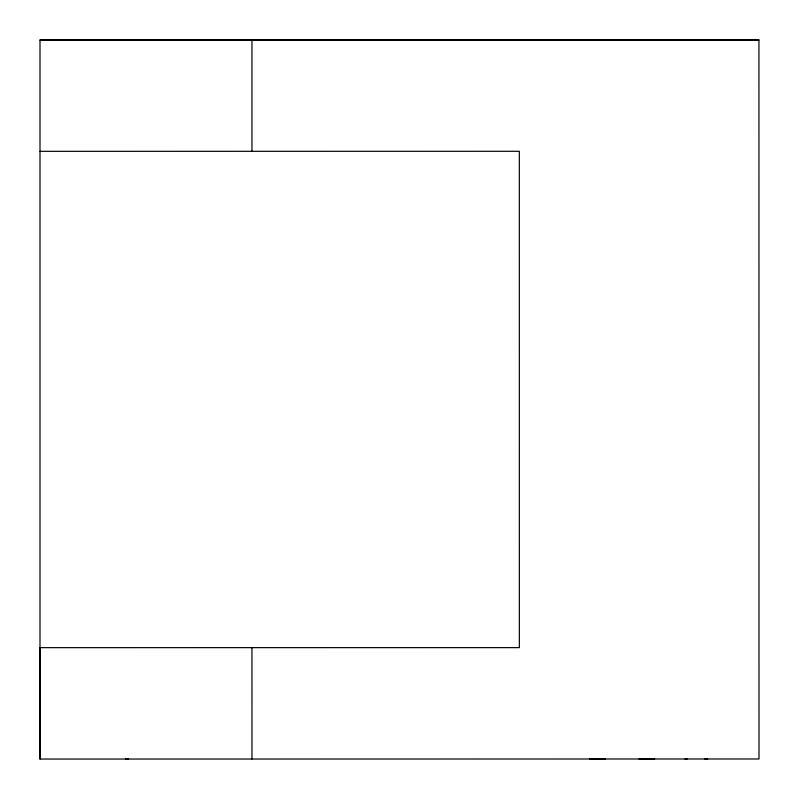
<?xml version="1.0" encoding="UTF-8"?>
<svg xmlns="http://www.w3.org/2000/svg" width="799" height="799" viewBox="0 0 799 799"><rect width="100%" height="100%" fill="white"/><g stroke="black" fill="none" stroke-linecap="round" stroke-linejoin="round"><path stroke-width="1.2" d="M40 759.05L40.01 40.02L758.94 39.95L759 758.98L40 759.05L40 647.649L519.35 647.629L519.33 151.291L40.01 151.331M251.955 151.301L251.955 40.06M654.641 758.98L638.95 758.99M605.282 758.98L589.592 758.99M40.01 40.02L758.94 39.97M125.673 759.04L128.589 759.04M684.953 758.98L687.17 758.98M704.798 758.99L707.714 758.99M251.955 647.639L251.965 759"/></g></svg>
